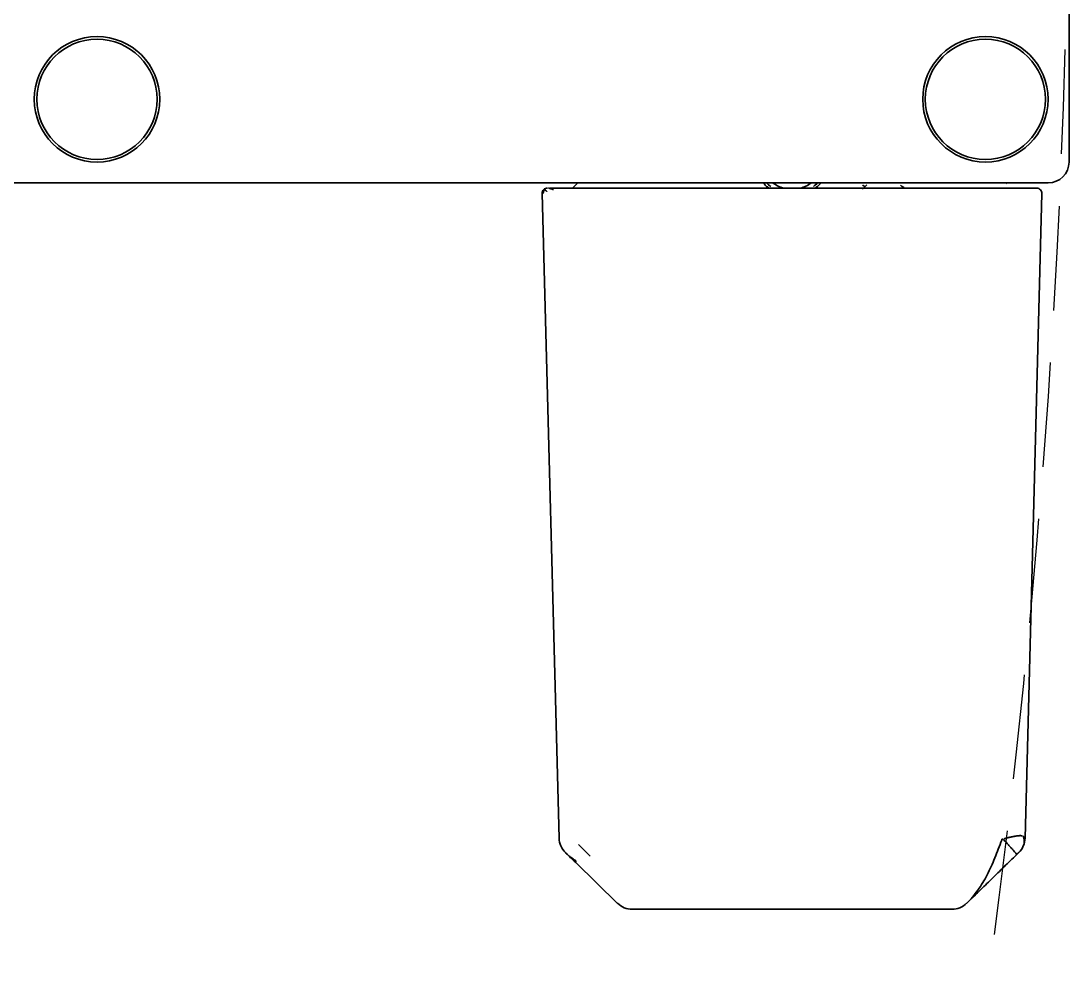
# Model space of a CAD drawing. Header units: inches. Extents: x 786 to 5593, y 691 to 5453.
# Drawn here: x 4152.6 to 4252.9, y 1412 to 1502 of the extents above; entities that cross this region are included whole.
import ezdxf

# ---------------------------------------------------------------- set-up
doc = ezdxf.new("R2010")
doc.units = ezdxf.units.IN
doc.linetypes.add('ACISOTGL', pattern=[3, 2, -1])
doc.layers.add('1', color=7, linetype='Continuous', true_color=0xffffff)

msp = doc.modelspace()

# ---------------------------------------------------------------- linework, layer by layer
at = {"linetype": 'ACISOTGL', "ltscale": 5}
msp.add_arc((3420.09, 1523.46), 832.8, 240, 359.8624, dxfattribs=at)
at = {"layer": '1', "color": 7, "linetype": 'Continuous', "lineweight": 35}
for p, q in [((4252.89, 1554.46), (4252.89, 1488.46)), ((4250.89, 1486.46), (4071.72, 1486.46)), ((4205.89, 1486.46), (4205.39, 1485.96)), ((4233.54, 1486.27), (4233.14, 1485.87)), ((4237.04, 1485.97), (4236.76, 1486.25)), ((4246.96, 1486.39), (4246.89, 1486.46)), ((4204.1, 1423.77), (4202.48, 1485.44)), ((4228.57, 1485.96), (4224.27, 1485.96)), ((4250.3, 1485.44), (4248.68, 1423.77)), ((4207.08, 1422.03), (4205.97, 1423.15)), ((4209.69, 1417.52), (4205.69, 1421.43)), ((4211.09, 1416.96), (4241.69, 1416.96))]:
    msp.add_line(p, q, dxfattribs=at)
for centre, radius in [((4159.89, 1494.46), 6), ((4159.89, 1494.46), 5.75), ((4244.89, 1494.46), 6), ((4244.89, 1494.46), 5.75)]:
    msp.add_circle(centre, radius, dxfattribs=at)
for centre, radius, start, end in [((4250.89, 1488.46), 2, 270, 0), ((4226.39, 1488.96), 3.5, 225.5883, 234.5827), ((4226.39, 1488.96), 3.1, 233.7558, 255.4121), ((4226.39, 1488.96), 3.1, 284.5946, 306.2508), ((4226.39, 1488.96), 3.5, 305.8627, 314.4183), ((4206.1, 1423.82), 2, 181.5, 225.75), ((4211.09, 1418.96), 2, 225.75, 270), ((4241.69, 1418.96), 2, 270, 314.25)]:
    msp.add_arc(centre, radius, start, end, dxfattribs=at)
for points, knots in [([(4223.62, 1486.46), (4223.7, 1486.37), (4223.79, 1486.28), (4223.98, 1486.11), (4224.08, 1486.03), (4224.19, 1485.96)], [0, 0, 0, 0, 0.5, 0.5, 1, 1, 1, 1]), ([(4228.59, 1485.96), (4228.7, 1486.03), (4228.8, 1486.11), (4228.99, 1486.28), (4229.08, 1486.37), (4229.16, 1486.46)], [0, 0, 0, 0, 0.5, 0.5, 1, 1, 1, 1]), ([(4202.98, 1485.96), (4202.93, 1485.96), (4202.8, 1485.94), (4202.61, 1485.82), (4202.5, 1485.63), (4202.48, 1485.5), (4202.48, 1485.44)], [0, 0, 0, 0, 0.236119, 0.494912, 0.753705, 1, 1, 1, 1]), ([(4202.74, 1485.82), (4202.72, 1485.79), (4202.67, 1485.74), (4202.62, 1485.65), (4202.59, 1485.55), (4202.59, 1485.49), (4202.59, 1485.45)], [0, 0, 0, 0, 0.262567, 0.520289, 0.767104, 1, 1, 1, 1]), ([(4224.27, 1485.96), (4224.24, 1485.96), (4224.2, 1485.96), (4224.12, 1485.96), (4224.05, 1485.96), (4223.98, 1485.96), (4223.91, 1485.96), (4223.84, 1485.96), (4223.77, 1485.96), (4223.7, 1485.96), (4223.63, 1485.96), (4223.55, 1485.96), (4223.48, 1485.96), (4223.41, 1485.96), (4223.34, 1485.96), (4223.27, 1485.96), (4223.2, 1485.96), (4223.13, 1485.96), (4223.06, 1485.96), (4222.99, 1485.96), (4222.92, 1485.96), (4222.85, 1485.96), (4222.77, 1485.96), (4222.7, 1485.96), (4222.63, 1485.96), (4222.56, 1485.96), (4222.49, 1485.96), (4222.42, 1485.96), (4222.35, 1485.96), (4222.28, 1485.96), (4222.21, 1485.96), (4222.14, 1485.96), (4222.07, 1485.96), (4222, 1485.96), (4221.93, 1485.96), (4221.86, 1485.96), (4221.79, 1485.96), (4221.72, 1485.96), (4221.65, 1485.96), (4221.58, 1485.96), (4221.52, 1485.96), (4221.45, 1485.96), (4221.38, 1485.96), (4221.31, 1485.96), (4221.24, 1485.96), (4221.17, 1485.96), (4221.1, 1485.96), (4221.03, 1485.96), (4220.96, 1485.96), (4220.89, 1485.96), (4220.82, 1485.96), (4220.76, 1485.96), (4220.69, 1485.96), (4220.62, 1485.96), (4220.55, 1485.96), (4220.48, 1485.96), (4220.41, 1485.96), (4220.35, 1485.96), (4220.28, 1485.96), (4220.21, 1485.96), (4220.14, 1485.96), (4220.07, 1485.96), (4220.01, 1485.96), (4219.94, 1485.96), (4219.87, 1485.96), (4219.8, 1485.96), (4219.74, 1485.96), (4219.67, 1485.96), (4219.6, 1485.96), (4219.54, 1485.96), (4219.47, 1485.96), (4219.4, 1485.96), (4219.34, 1485.96), (4219.27, 1485.96), (4219.2, 1485.96), (4219.14, 1485.96), (4219.07, 1485.96), (4219, 1485.96), (4218.94, 1485.96), (4218.87, 1485.96), (4218.8, 1485.96), (4218.74, 1485.96), (4218.67, 1485.96), (4218.61, 1485.96), (4218.54, 1485.96), (4218.48, 1485.96), (4218.41, 1485.96), (4218.35, 1485.96), (4218.28, 1485.96), (4218.22, 1485.96), (4218.15, 1485.96), (4218.09, 1485.96), (4218.02, 1485.96), (4217.96, 1485.96), (4217.89, 1485.96), (4217.83, 1485.96), (4217.76, 1485.96), (4217.7, 1485.96), (4217.63, 1485.96), (4217.57, 1485.96), (4217.51, 1485.96), (4217.44, 1485.96), (4217.38, 1485.96), (4217.32, 1485.96), (4217.25, 1485.96), (4217.19, 1485.96), (4217.13, 1485.96), (4217.06, 1485.96), (4217, 1485.96), (4216.94, 1485.96), (4216.87, 1485.96), (4216.81, 1485.96), (4216.75, 1485.96), (4216.69, 1485.96), (4216.63, 1485.96), (4216.56, 1485.96), (4216.5, 1485.96), (4216.44, 1485.96), (4216.38, 1485.96), (4216.32, 1485.96), (4215.88, 1485.96), (4215.13, 1485.96), (4214.13, 1485.96), (4213.28, 1485.96), (4212.62, 1485.96), (4212.1, 1485.96), (4211.66, 1485.96), (4211.24, 1485.96), (4210.9, 1485.96), (4210.61, 1485.96), (4210.35, 1485.96), (4210.03, 1485.96), (4209.66, 1485.96), (4209.13, 1485.96), (4208.5, 1485.96), (4207.81, 1485.96), (4207.16, 1485.96), (4206.61, 1485.96), (4206.14, 1485.96), (4205.77, 1485.96), (4205.44, 1485.96), (4205.17, 1485.96), (4204.95, 1485.96), (4204.76, 1485.96), (4204.59, 1485.96), (4204.4, 1485.96), (4204.17, 1485.96), (4203.91, 1485.96), (4203.63, 1485.96), (4203.43, 1485.96), (4203.29, 1485.96), (4203.24, 1485.96), (4203.21, 1485.96)], [0, 0, 0, 0, 0.002347, 0.004693, 0.007038, 0.009381, 0.011723, 0.014063, 0.016402, 0.01874, 0.021076, 0.023412, 0.025745, 0.028078, 0.030409, 0.032738, 0.035066, 0.037393, 0.039719, 0.042043, 0.044366, 0.046688, 0.049008, 0.051327, 0.053644, 0.05596, 0.058275, 0.060589, 0.062901, 0.065212, 0.067521, 0.069829, 0.072136, 0.074441, 0.076745, 0.079048, 0.08135, 0.08365, 0.085948, 0.088246, 0.090542, 0.092836, 0.09513, 0.097422, 0.099713, 0.102002, 0.10429, 0.106577, 0.108862, 0.111146, 0.113428, 0.11571, 0.11799, 0.120268, 0.122546, 0.124821, 0.127096, 0.129369, 0.131641, 0.133912, 0.136181, 0.138449, 0.140715, 0.14298, 0.145244, 0.147507, 0.149768, 0.152027, 0.154286, 0.156543, 0.158798, 0.161052, 0.163305, 0.165556, 0.167806, 0.170055, 0.172302, 0.174547, 0.176791, 0.179034, 0.181275, 0.183515, 0.185753, 0.18799, 0.190226, 0.192459, 0.194692, 0.196923, 0.199152, 0.20138, 0.203606, 0.205831, 0.208054, 0.210276, 0.212496, 0.214714, 0.216932, 0.219147, 0.221361, 0.223573, 0.225784, 0.227993, 0.230201, 0.232407, 0.234611, 0.236814, 0.239015, 0.241215, 0.243413, 0.245609, 0.247804, 0.249997, 0.252188, 0.254378, 0.256566, 0.258752, 0.260937, 0.26312, 0.265302, 0.267481, 0.269659, 0.311569, 0.348589, 0.380775, 0.408204, 0.425656, 0.44314, 0.460639, 0.478136, 0.486406, 0.497547, 0.511552, 0.528413, 0.548118, 0.583862, 0.619099, 0.6539, 0.688239, 0.71524, 0.739877, 0.762145, 0.782048, 0.799599, 0.81481, 0.827686, 0.843851, 0.86575, 0.893412, 0.926891, 0.966204, 0.984323, 1, 1, 1, 1]), ([(4249.8, 1485.96), (4249.8, 1485.96), (4249.8, 1485.96), (4249.8, 1485.96), (4249.8, 1485.96), (4249.8, 1485.96), (4249.79, 1485.96), (4249.79, 1485.96), (4249.79, 1485.96), (4249.79, 1485.96), (4249.79, 1485.96), (4249.79, 1485.96), (4249.78, 1485.96), (4249.78, 1485.96), (4249.78, 1485.96), (4249.77, 1485.96), (4249.77, 1485.96), (4249.77, 1485.96), (4249.76, 1485.96), (4249.76, 1485.96), (4249.76, 1485.96), (4249.75, 1485.96), (4249.75, 1485.96), (4249.74, 1485.96), (4249.74, 1485.96), (4249.73, 1485.96), (4249.73, 1485.96), (4249.72, 1485.96), (4249.71, 1485.96), (4249.71, 1485.96), (4249.7, 1485.96), (4249.7, 1485.96), (4249.69, 1485.96), (4249.68, 1485.96), (4249.68, 1485.96), (4249.67, 1485.96), (4249.66, 1485.96), (4249.65, 1485.96), (4249.65, 1485.96), (4249.64, 1485.96), (4249.63, 1485.96), (4249.62, 1485.96), (4249.62, 1485.96), (4249.61, 1485.96), (4249.6, 1485.96), (4249.59, 1485.96), (4249.58, 1485.96), (4249.57, 1485.96), (4249.57, 1485.96), (4249.56, 1485.96), (4249.55, 1485.96), (4249.54, 1485.96), (4249.53, 1485.96), (4249.52, 1485.96), (4249.51, 1485.96), (4249.5, 1485.96), (4249.49, 1485.96), (4249.48, 1485.96), (4249.47, 1485.96), (4249.46, 1485.96), (4249.45, 1485.96), (4249.44, 1485.96), (4249.43, 1485.96), (4249.42, 1485.96), (4249.41, 1485.96), (4249.4, 1485.96), (4249.39, 1485.96), (4249.38, 1485.96), (4249.37, 1485.96), (4249.36, 1485.96), (4249.35, 1485.96), (4249.34, 1485.96), (4249.32, 1485.96), (4249.31, 1485.96), (4249.3, 1485.96), (4249.29, 1485.96), (4249.28, 1485.96), (4249.27, 1485.96), (4249.26, 1485.96), (4249.25, 1485.96), (4249.23, 1485.96), (4249.22, 1485.96), (4249.21, 1485.96), (4249.2, 1485.96), (4249.19, 1485.96), (4249.18, 1485.96), (4249.16, 1485.96), (4249.15, 1485.96), (4249.14, 1485.96), (4249.13, 1485.96), (4249.12, 1485.96), (4249.11, 1485.96), (4249.09, 1485.96), (4249.08, 1485.96), (4249.07, 1485.96), (4249.06, 1485.96), (4249.05, 1485.96), (4249.03, 1485.96), (4249.02, 1485.96), (4249.01, 1485.96), (4249, 1485.96), (4248.99, 1485.96), (4248.98, 1485.96), (4248.96, 1485.96), (4248.95, 1485.96), (4248.94, 1485.96), (4248.93, 1485.96), (4248.92, 1485.96), (4248.9, 1485.96), (4248.89, 1485.96), (4248.88, 1485.96), (4248.87, 1485.96), (4248.86, 1485.96), (4248.84, 1485.96), (4248.83, 1485.96), (4248.82, 1485.96), (4248.81, 1485.96), (4248.8, 1485.96), (4248.79, 1485.96), (4248.77, 1485.96), (4248.76, 1485.96), (4248.75, 1485.96), (4248.74, 1485.96), (4248.73, 1485.96), (4248.72, 1485.96), (4248.7, 1485.96), (4248.69, 1485.96), (4248.68, 1485.96), (4248.67, 1485.96), (4248.66, 1485.96), (4248.65, 1485.96), (4248.64, 1485.96), (4248.62, 1485.96), (4248.61, 1485.96), (4248.6, 1485.96), (4248.59, 1485.96), (4248.58, 1485.96), (4248.57, 1485.96), (4248.56, 1485.96), (4248.55, 1485.96), (4248.54, 1485.96), (4248.53, 1485.96), (4248.52, 1485.96), (4248.5, 1485.96), (4248.49, 1485.96), (4248.48, 1485.96), (4248.47, 1485.96), (4248.46, 1485.96), (4248.45, 1485.96), (4248.44, 1485.96), (4248.43, 1485.96), (4248.42, 1485.96), (4248.41, 1485.96), (4248.4, 1485.96), (4248.39, 1485.96), (4248.38, 1485.96), (4248.37, 1485.96), (4248.36, 1485.96), (4248.35, 1485.96), (4248.34, 1485.96), (4248.34, 1485.96), (4248.33, 1485.96), (4248.32, 1485.96), (4248.31, 1485.96), (4248.3, 1485.96), (4248.29, 1485.96), (4248.28, 1485.96), (4248.27, 1485.96), (4248.26, 1485.96), (4248.26, 1485.96), (4248.25, 1485.96), (4248.24, 1485.96), (4248.23, 1485.96), (4248.22, 1485.96), (4248.21, 1485.96), (4248.21, 1485.96), (4248.2, 1485.96), (4248.19, 1485.96), (4248.08, 1485.96), (4247.88, 1485.96), (4247.56, 1485.96), (4247.25, 1485.96), (4246.96, 1485.96), (4246.68, 1485.96), (4246.43, 1485.96), (4246.17, 1485.96), (4245.91, 1485.96), (4245.62, 1485.96), (4245.34, 1485.96), (4245.06, 1485.96), (4244.78, 1485.96), (4244.51, 1485.96), (4244.25, 1485.96), (4243.99, 1485.96), (4243.74, 1485.96), (4243.43, 1485.96), (4243.06, 1485.96), (4242.61, 1485.96), (4242.15, 1485.96), (4241.68, 1485.96), (4241.2, 1485.96), (4240.71, 1485.96), (4240.26, 1485.96), (4239.84, 1485.96), (4239.47, 1485.96), (4239.08, 1485.96), (4238.68, 1485.96), (4238.27, 1485.96), (4237.85, 1485.96), (4237.42, 1485.96), (4236.97, 1485.96), (4236.49, 1485.96), (4235.93, 1485.96), (4235.26, 1485.96), (4234.47, 1485.96), (4233.57, 1485.96), (4232.89, 1485.96), (4232.49, 1485.96), (4232.39, 1485.96), (4232.29, 1485.96), (4232.19, 1485.96), (4232.09, 1485.96), (4231.98, 1485.96), (4231.88, 1485.96), (4231.78, 1485.96), (4231.67, 1485.96), (4231.56, 1485.96), (4231.46, 1485.96), (4231.35, 1485.96), (4231.24, 1485.96), (4231.13, 1485.96), (4231.02, 1485.96), (4230.9, 1485.96), (4230.79, 1485.96), (4230.68, 1485.96), (4230.56, 1485.96), (4230.44, 1485.96), (4230.33, 1485.96), (4230.21, 1485.96), (4230.09, 1485.96), (4229.97, 1485.96), (4229.84, 1485.96), (4229.72, 1485.96), (4229.6, 1485.96), (4229.47, 1485.96), (4229.35, 1485.96), (4229.22, 1485.96), (4229.09, 1485.96), (4228.96, 1485.96), (4228.83, 1485.96), (4228.7, 1485.96), (4228.62, 1485.96), (4228.57, 1485.96)], [0, 0, 0, 0, 0.001622, 0.003844, 0.006058, 0.008261, 0.010456, 0.012641, 0.014817, 0.016984, 0.019141, 0.02129, 0.023428, 0.025558, 0.027678, 0.029789, 0.031891, 0.033984, 0.036067, 0.038141, 0.040206, 0.042261, 0.044308, 0.046345, 0.048372, 0.050391, 0.0524, 0.054401, 0.056392, 0.058373, 0.060346, 0.062309, 0.064263, 0.066208, 0.068144, 0.07007, 0.071988, 0.073896, 0.075795, 0.077684, 0.079565, 0.081436, 0.083298, 0.085151, 0.086995, 0.08883, 0.090655, 0.092472, 0.094279, 0.096077, 0.097866, 0.099645, 0.101416, 0.103177, 0.104929, 0.106672, 0.108406, 0.11013, 0.111846, 0.113552, 0.115249, 0.116937, 0.118616, 0.120286, 0.121946, 0.123597, 0.12524, 0.126873, 0.128497, 0.130111, 0.131717, 0.133313, 0.1349, 0.136478, 0.138047, 0.139607, 0.141157, 0.142699, 0.144231, 0.145754, 0.147267, 0.148772, 0.150267, 0.151753, 0.15323, 0.154698, 0.156156, 0.157606, 0.159046, 0.160476, 0.161898, 0.16331, 0.164714, 0.166107, 0.167492, 0.168868, 0.170234, 0.171591, 0.172939, 0.174277, 0.175607, 0.176927, 0.178238, 0.179539, 0.180832, 0.182115, 0.183389, 0.184653, 0.185909, 0.187155, 0.188392, 0.189619, 0.190838, 0.192047, 0.193247, 0.194438, 0.195619, 0.196791, 0.197954, 0.199108, 0.200252, 0.201388, 0.202514, 0.20363, 0.204738, 0.205836, 0.206925, 0.208005, 0.209075, 0.210136, 0.211188, 0.212231, 0.213264, 0.214288, 0.215303, 0.216309, 0.217305, 0.218293, 0.219271, 0.220239, 0.221199, 0.222149, 0.22309, 0.224021, 0.224944, 0.225857, 0.226761, 0.227656, 0.228541, 0.229417, 0.230284, 0.231142, 0.23199, 0.232829, 0.233659, 0.23448, 0.235292, 0.236094, 0.236887, 0.23767, 0.238445, 0.23921, 0.239966, 0.240713, 0.24145, 0.242179, 0.242898, 0.243608, 0.244308, 0.244999, 0.245682, 0.246354, 0.247018, 0.247672, 0.248318, 0.248953, 0.24958, 0.250198, 0.250806, 0.274781, 0.29681, 0.316894, 0.335046, 0.351294, 0.365654, 0.37813, 0.393231, 0.40783, 0.421914, 0.435474, 0.448501, 0.460989, 0.472932, 0.484328, 0.495175, 0.505471, 0.523644, 0.541747, 0.559807, 0.577845, 0.595872, 0.613893, 0.631917, 0.644922, 0.65816, 0.671621, 0.685295, 0.699171, 0.71325, 0.727538, 0.742037, 0.756755, 0.774661, 0.795881, 0.820426, 0.848316, 0.87958, 0.882537, 0.885522, 0.888536, 0.891579, 0.89465, 0.897749, 0.900877, 0.904033, 0.907218, 0.910431, 0.913673, 0.916943, 0.920242, 0.923569, 0.926925, 0.930309, 0.933722, 0.937162, 0.940632, 0.94413, 0.947656, 0.95121, 0.954793, 0.958405, 0.962045, 0.965713, 0.969409, 0.973134, 0.976887, 0.980668, 0.984478, 0.988316, 0.992183, 0.996077, 1, 1, 1, 1]), ([(4250.3, 1485.44), (4250.3, 1485.5), (4250.28, 1485.63), (4250.17, 1485.81), (4249.99, 1485.93), (4249.86, 1485.96), (4249.8, 1485.96)], [0, 0, 0, 0, 0.240631, 0.493754, 0.746877, 1, 1, 1, 1]), ([(4247.54, 1423.91), (4247.54, 1423.91), (4247.56, 1423.91), (4247.57, 1423.92), (4247.59, 1423.92), (4247.61, 1423.92), (4247.63, 1423.93), (4247.65, 1423.93), (4247.66, 1423.93), (4247.68, 1423.94), (4247.7, 1423.94), (4247.72, 1423.94), (4247.73, 1423.95), (4247.75, 1423.95), (4247.77, 1423.95), (4247.79, 1423.96), (4247.8, 1423.96), (4247.82, 1423.96), (4247.84, 1423.96), (4247.85, 1423.97), (4247.87, 1423.97), (4247.89, 1423.97), (4247.9, 1423.97), (4247.92, 1423.98), (4247.94, 1423.98), (4247.95, 1423.98), (4247.97, 1423.98), (4247.98, 1423.98), (4248, 1423.98), (4248.01, 1423.99), (4248.03, 1423.99), (4248.04, 1423.99), (4248.06, 1423.99), (4248.07, 1423.99), (4248.09, 1423.99), (4248.1, 1423.99), (4248.12, 1423.99), (4248.13, 1423.99), (4248.15, 1424), (4248.16, 1424), (4248.18, 1424), (4248.19, 1424), (4248.2, 1424), (4248.22, 1424), (4248.23, 1424), (4248.24, 1424), (4248.26, 1424), (4248.27, 1424), (4248.28, 1424), (4248.29, 1424), (4248.31, 1423.99), (4248.32, 1423.99), (4248.33, 1423.99), (4248.34, 1423.99), (4248.35, 1423.99), (4248.36, 1423.99), (4248.38, 1423.99), (4248.39, 1423.99), (4248.4, 1423.99), (4248.4, 1423.99), (4248.41, 1423.99)], [0, 0, 0, 0, 0.01702, 0.034057, 0.05111, 0.06818, 0.085265, 0.102366, 0.119481, 0.13661, 0.153753, 0.17091, 0.188079, 0.20526, 0.222453, 0.239657, 0.256872, 0.274097, 0.291332, 0.308576, 0.325829, 0.34309, 0.360358, 0.377634, 0.394916, 0.412205, 0.429499, 0.446798, 0.464102, 0.48141, 0.498722, 0.516037, 0.533354, 0.550674, 0.567996, 0.585319, 0.602643, 0.619966, 0.63729, 0.654612, 0.671933, 0.689251, 0.706568, 0.723881, 0.74119, 0.758495, 0.775795, 0.79309, 0.810378, 0.82766, 0.844936, 0.862203, 0.879462, 0.896712, 0.913953, 0.931185, 0.948405, 0.965615, 0.982814, 1, 1, 1, 1]), ([(4246.45, 1423.58), (4246.34, 1423.29), (4246.23, 1423), (4246.02, 1422.44), (4245.91, 1422.16), (4245.68, 1421.6), (4245.56, 1421.32), (4245.32, 1420.78), (4245.19, 1420.52), (4244.92, 1420), (4244.79, 1419.75), (4244.49, 1419.26), (4244.34, 1419.02), (4244.01, 1418.56), (4243.84, 1418.34), (4243.48, 1417.91), (4243.29, 1417.71), (4243.09, 1417.52)], [0, 0, 0, 0, 0.125, 0.125, 0.25, 0.25, 0.375, 0.375, 0.5, 0.5, 0.625, 0.625, 0.75, 0.75, 0.875, 0.875, 1, 1, 1, 1]), ([(4246.56, 1423.67), (4246.74, 1423.49), (4247.01, 1423.21), (4247.32, 1422.87), (4247.59, 1422.57), (4247.82, 1422.29), (4247.88, 1422.19), (4247.87, 1422.18)], [0, 0, 0, 0, 0.249995, 0.375, 0.500005, 0.750049, 1, 1, 1, 1]), ([(4246.68, 1423.71), (4246.69, 1423.71), (4246.7, 1423.71), (4246.72, 1423.72), (4246.74, 1423.73), (4246.77, 1423.73), (4246.79, 1423.74), (4246.81, 1423.74), (4246.83, 1423.75), (4246.85, 1423.76), (4246.88, 1423.76), (4246.9, 1423.77), (4246.92, 1423.77), (4246.94, 1423.78), (4246.96, 1423.78), (4246.98, 1423.79), (4247, 1423.79), (4247.02, 1423.8), (4247.05, 1423.8), (4247.07, 1423.81), (4247.09, 1423.81), (4247.11, 1423.82), (4247.13, 1423.82), (4247.15, 1423.83), (4247.17, 1423.83), (4247.19, 1423.84), (4247.21, 1423.84), (4247.23, 1423.85), (4247.25, 1423.85), (4247.27, 1423.86), (4247.29, 1423.86), (4247.31, 1423.86), (4247.33, 1423.87), (4247.35, 1423.87), (4247.36, 1423.88), (4247.38, 1423.88), (4247.4, 1423.89), (4247.42, 1423.89), (4247.44, 1423.89), (4247.46, 1423.9), (4247.48, 1423.9), (4247.49, 1423.9), (4247.49, 1423.9)], [0, 0, 0, 0, 0.026082, 0.052118, 0.078106, 0.104047, 0.12994, 0.155783, 0.181576, 0.207319, 0.23301, 0.25865, 0.284236, 0.309769, 0.335248, 0.360672, 0.38604, 0.411351, 0.436606, 0.461802, 0.486939, 0.512017, 0.537035, 0.561992, 0.586887, 0.61172, 0.63649, 0.661196, 0.685837, 0.710414, 0.734925, 0.759369, 0.783746, 0.808056, 0.832297, 0.856468, 0.88057, 0.904601, 0.92856, 0.952447, 0.97626, 1, 1, 1, 1]), ([(4247.49, 1423.9), (4247.49, 1423.9), (4247.5, 1423.9), (4247.5, 1423.91), (4247.51, 1423.91), (4247.51, 1423.91), (4247.52, 1423.91), (4247.53, 1423.91), (4247.54, 1423.91), (4247.54, 1423.91)], [0, 0, 0, 0, 0.064425, 0.161711, 0.291914, 0.455076, 0.651232, 0.858951, 1, 1, 1, 1]), ([(4248.08, 1422.39), (4248.26, 1422.57), (4248.56, 1423), (4248.68, 1423.51), (4248.68, 1423.77)], [0, 0, 0, 0, 0.5, 1, 1, 1, 1]), ([(4205.69, 1421.43), (4205.62, 1421.49), (4205.53, 1421.58), (4205.42, 1421.69), (4205.33, 1421.77), (4205.25, 1421.85), (4205.14, 1421.95), (4205.02, 1422.07), (4204.9, 1422.2), (4204.79, 1422.3), (4204.72, 1422.37), (4204.7, 1422.39), (4204.7, 1422.39)], [0, 0, 0, 0, 0.125, 0.1875, 0.25, 0.3125, 0.375, 0.5, 0.625, 0.75, 0.875, 1, 1, 1, 1]), ([(4204.81, 1422.28), (4204.83, 1422.26), (4204.9, 1422.2), (4205.07, 1422.05), (4205.35, 1421.84), (4205.61, 1421.65), (4205.78, 1421.53)], [0, 0, 0, 0, 0.204905, 0.430709, 0.685946, 1, 1, 1, 1]), ([(4247.87, 1422.18), (4247.87, 1422.19), (4247.88, 1422.19), (4247.88, 1422.19), (4247.88, 1422.2), (4247.89, 1422.2), (4247.9, 1422.21), (4247.91, 1422.22), (4247.92, 1422.23), (4247.93, 1422.24)], [0, 0, 0, 0, 0.125, 0.125, 0.25, 0.25, 0.5, 0.5, 1, 1, 1, 1]), ([(4247.93, 1422.24), (4247.95, 1422.26), (4247.96, 1422.27), (4248, 1422.31), (4248.01, 1422.32), (4248.03, 1422.34), (4248.04, 1422.35), (4248.05, 1422.36), (4248.05, 1422.36), (4248.06, 1422.37), (4248.07, 1422.38), (4248.07, 1422.38), (4248.08, 1422.38), (4248.08, 1422.39), (4248.08, 1422.39), (4248.08, 1422.39), (4248.08, 1422.39), (4248.08, 1422.39)], [0, 0, 0, 0, 0.251095, 0.251095, 0.502189, 0.502189, 0.627737, 0.627737, 0.753284, 0.753284, 0.878831, 0.878831, 0.941605, 0.941605, 0.972992, 0.972992, 1, 1, 1, 1])]:
    msp.add_open_spline(points, degree=3, knots=knots, dxfattribs=at)
for points, degree in [([(4233.16, 1486.23), (4233.27, 1486.16), (4233.37, 1486.1)], 2), ([(4237.13, 1486), (4236.98, 1486.09), (4236.83, 1486.17)], 2), ([(4202.81, 1485.93), (4202.61, 1485.84), (4202.94, 1485.65)], 2), ([(4203.55, 1485.83), (4203.12, 1485.96), (4203.11, 1485.96)], 2), ([(4248.52, 1423.02), (4248.71, 1423.47), (4248.49, 1423.97)], 2), ([(4246.47, 1423.65), (4246.47, 1423.63), (4246.46, 1423.6), (4246.45, 1423.58)], 3), ([(4246.47, 1423.65), (4246.5, 1423.66), (4246.53, 1423.67), (4246.56, 1423.67)], 3), ([(4247.87, 1422.18), (4243.09, 1417.52)], 1)]:
    msp.add_open_spline(points, degree=degree, dxfattribs=at)

doc.saveas('drawing.dxf')
